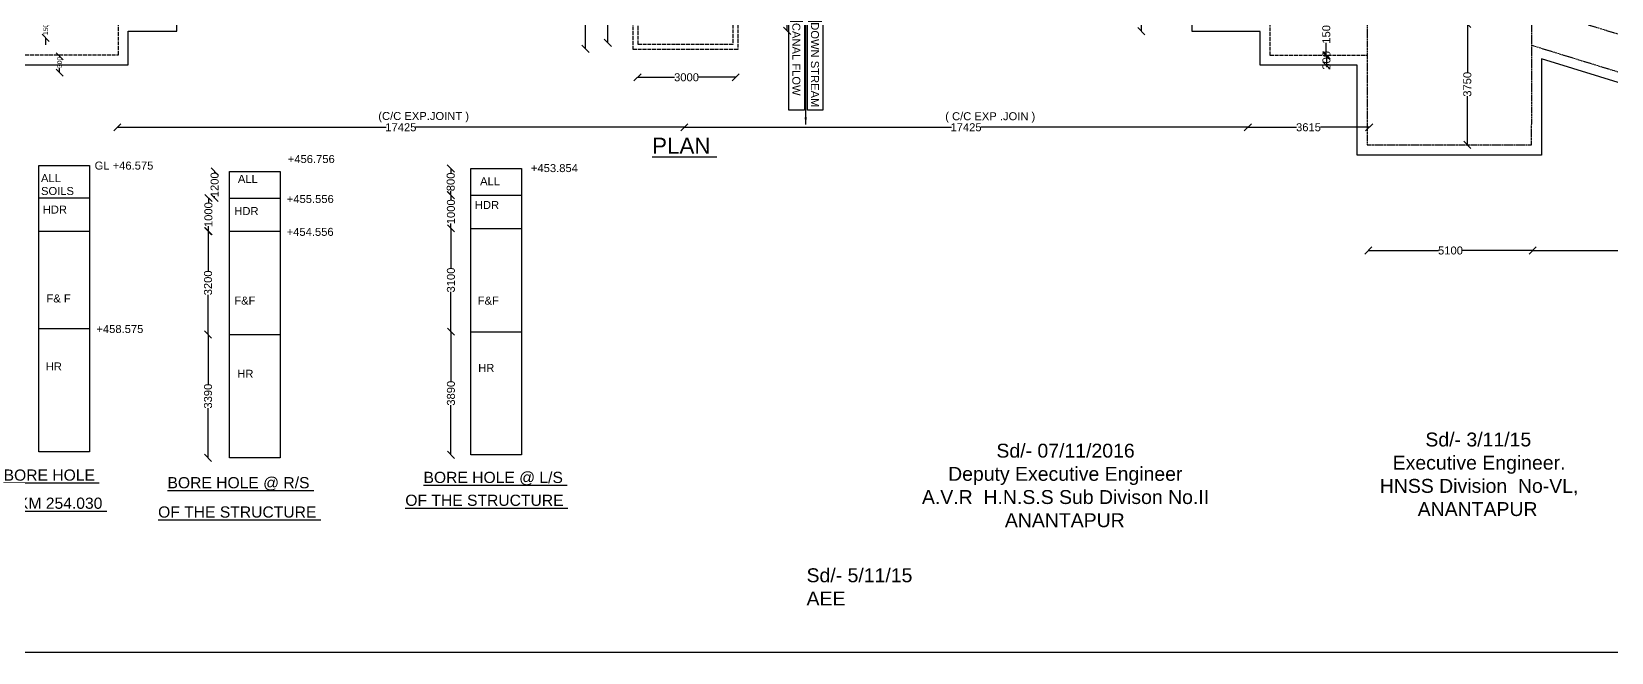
# Model space of a CAD drawing. Header units: feet. Extents: x 5124 to 2925857, y 2311 to 44697474.
# Drawn here: x 2837952 to 2887298, y 44609612 to 44628999 of the extents above; entities that cross this region are included whole.
import ezdxf

# ---------------------------------------------------------------- set-up
doc = ezdxf.new("R2010")
doc.units = ezdxf.units.FT
doc.header["$MEASUREMENT"] = 0
doc.linetypes.add('ACAD_ISO02W100', pattern=[15, 12, -3])
doc.layers.add('DRAWING', color=2, linetype='Continuous')
doc.layers.add('TEXT', color=7, linetype='Continuous')
doc.styles.add('Annotative', font='arial.ttf')
doc.styles.get("Standard").update_dxf_attribs({"font": 'arial.ttf', "height": 250})
doc.dimstyles.get("Standard").update_dxf_attribs({"dimtxt": 250, "dimasz": 225, "dimexe": 0.18, "dimexo": 0.0625, "dimgap": 0.09, "dimtad": 0, "dimdec": 0, "dimzin": 0, "dimdsep": 46, "dimtxsty": 'Standard', "dimblk": 'OBLIQUE', "dimcen": 0.09, "dimse1": 1, "dimse2": 1, "dimadec": 0, "dimazin": 0, "dimtfac": 1, "dimtdec": 0, "dimtofl": 0, "dimtmove": 0, "dimatfit": 3, "dimfxl": 1, "dimtolj": 1, "dimtzin": 0, "dimarcsym": 0})

# ---------------------------------------------------------------- blocks, each defined once
blk = doc.blocks.new('_Oblique')
at = {"color": 0, "linetype": 'ByBlock', "lineweight": -2}
blk.add_line((-0.5, -0.5), (0.5, 0.5), dxfattribs=at)
blk = doc.blocks.new('*D55')
at = {"layer": 'Defpoints', "color": 0, "transparency": 16777216}
for p in [(2838392, 44629316), (2838391, 44628806), (2838391, 44628806)]:
    blk.add_point(p, dxfattribs=at)
at = {"layer": 'TEXT', "color": 0, "lineweight": -2, "transparency": 16777216}
for p, q in [((2838391, 44629316), (2838391, 44629541)), ((2838391, 44628806), (2838391, 44628581))]:
    blk.add_line(p, q, dxfattribs=at)
at = {"layer": 'TEXT', "color": 0, "lineweight": -2, "transparency": 16777216, "xscale": 225, "yscale": 225, "zscale": 225}
for p, rotation in [((2838391, 44629316), 270), ((2838391, 44628806), 90)]:
    blk.add_blockref('_Oblique', p, dxfattribs=dict(at, rotation=rotation))
at = {"layer": 'TEXT', "color": 0, "transparency": 16777216, "insert": (2838391, 44629124), "char_height": 150, "attachment_point": 5, "rotation": 90, "style": 'Annotative'}
blk.add_mtext('\\A1;1500', dxfattribs=at)
blk = doc.blocks.new('*D59')
at = {"layer": 'Defpoints', "color": 0, "transparency": 16777216}
for p in [(2838827, 44628227), (2838827, 44627717), (2838827, 44627717)]:
    blk.add_point(p, dxfattribs=at)
at = {"layer": 'TEXT', "color": 0, "lineweight": -2, "transparency": 16777216}
for p, q in [((2838827, 44628227), (2838827, 44628200)), ((2838827, 44627717), (2838827, 44627869))]:
    blk.add_line(p, q, dxfattribs=at)
at = {"layer": 'TEXT', "color": 0, "lineweight": -2, "transparency": 16777216, "xscale": 225, "yscale": 225, "zscale": 225}
for p, rotation in [((2838827, 44628227), 90), ((2838827, 44627717), 270)]:
    blk.add_blockref('_Oblique', p, dxfattribs=dict(at, rotation=rotation))
at = {"layer": 'TEXT', "color": 0, "transparency": 16777216, "insert": (2838827, 44628035), "char_height": 150, "attachment_point": 5, "rotation": 90, "style": 'Annotative'}
blk.add_mtext('\\A1;300', dxfattribs=at)
blk = doc.blocks.new('*D71')
at = {"layer": 'Defpoints', "color": 0, "transparency": 16777216}
for p in [(2855397, 44660409), (2855253, 44628458), (2855397, 44628458)]:
    blk.add_point(p, dxfattribs=at)
at = {"layer": 'TEXT', "color": 0, "lineweight": -2, "transparency": 16777216}
for p, q in [((2855253, 44660409), (2855253, 44644904)), ((2855253, 44628458), (2855253, 44643964))]:
    blk.add_line(p, q, dxfattribs=at)
at = {"layer": 'TEXT', "color": 0, "lineweight": -2, "transparency": 16777216, "xscale": 225, "yscale": 225, "zscale": 225}
for p, rotation in [((2855253, 44660409), 90), ((2855253, 44628458), 270)]:
    blk.add_blockref('_Oblique', p, dxfattribs=dict(at, rotation=rotation))
at = {"layer": 'TEXT', "color": 0, "transparency": 16777216, "insert": (2855253, 44644434), "char_height": 250, "attachment_point": 5, "rotation": 90}
blk.add_mtext('\\A1;31520', dxfattribs=at)
blk = doc.blocks.new('*D72')
at = {"layer": 'Defpoints', "color": 0, "transparency": 16777216}
for p in [(2856044, 44660274), (2855954, 44628646), (2856044, 44628646)]:
    blk.add_point(p, dxfattribs=at)
at = {"layer": 'TEXT', "color": 0, "lineweight": -2, "transparency": 16777216}
for p, q in [((2855954, 44660274), (2855954, 44644930)), ((2855954, 44628646), (2855954, 44643990))]:
    blk.add_line(p, q, dxfattribs=at)
at = {"layer": 'TEXT', "color": 0, "lineweight": -2, "transparency": 16777216, "xscale": 225, "yscale": 225, "zscale": 225}
for p, rotation in [((2855954, 44660274), 90), ((2855954, 44628646), 270)]:
    blk.add_blockref('_Oblique', p, dxfattribs=dict(at, rotation=rotation))
at = {"layer": 'TEXT', "color": 0, "transparency": 16777216, "insert": (2855954, 44644460), "char_height": 250, "attachment_point": 5, "rotation": 90}
blk.add_mtext('\\A1;31220', dxfattribs=at)
blk = doc.blocks.new('*D76')
at = {"layer": 'Defpoints', "color": 0, "transparency": 16777216}
for p in [(2861046, 44659875), (2861046, 44629024), (2861553, 44629024)]:
    blk.add_point(p, dxfattribs=at)
at = {"layer": 'TEXT', "color": 0, "lineweight": -2, "transparency": 16777216}
for p, q in [((2861553, 44659875), (2861553, 44644920)), ((2861553, 44629024), (2861553, 44643980))]:
    blk.add_line(p, q, dxfattribs=at)
at = {"layer": 'TEXT', "color": 0, "lineweight": -2, "transparency": 16777216, "xscale": 225, "yscale": 225, "zscale": 225}
for p, rotation in [((2861553, 44659875), 90), ((2861553, 44629024), 270)]:
    blk.add_blockref('_Oblique', p, dxfattribs=dict(at, rotation=rotation))
at = {"layer": 'TEXT', "color": 0, "transparency": 16777216, "insert": (2861553, 44644450), "char_height": 250, "attachment_point": 5, "rotation": 90}
blk.add_mtext('\\A1;30320', dxfattribs=at)
blk = doc.blocks.new('*D83')
at = {"layer": 'Defpoints', "color": 0, "transparency": 16777216}
for p in [(2878402, 44629775), (2878393, 44628243), (2878402, 44628243)]:
    blk.add_point(p, dxfattribs=at)
at = {"layer": 'TEXT', "color": 0, "lineweight": -2, "transparency": 16777216}
for p, q in [((2878393, 44629775), (2878393, 44629370)), ((2878393, 44628243), (2878393, 44628648))]:
    blk.add_line(p, q, dxfattribs=at)
at = {"layer": 'TEXT', "color": 0, "lineweight": -2, "transparency": 16777216, "xscale": 225, "yscale": 225, "zscale": 225}
for p, rotation in [((2878393, 44629775), 90), ((2878393, 44628243), 270)]:
    blk.add_blockref('_Oblique', p, dxfattribs=dict(at, rotation=rotation))
at = {"layer": 'TEXT', "color": 0, "transparency": 16777216, "insert": (2878393, 44629009), "char_height": 250, "attachment_point": 5, "rotation": 90}
blk.add_mtext('\\A1;1500', dxfattribs=at)
blk = doc.blocks.new('*D84')
at = {"layer": 'Defpoints', "color": 0, "transparency": 16777216}
for p in [(2878393, 44628260), (2878393, 44627943), (2878398, 44627943)]:
    blk.add_point(p, dxfattribs=at)
at = {"layer": 'TEXT', "color": 0, "lineweight": -2, "transparency": 16777216}
blk.add_line((2878398, 44628260), (2878398, 44627943), dxfattribs=at)
at = {"layer": 'TEXT', "color": 0, "lineweight": -2, "transparency": 16777216, "xscale": 225, "yscale": 225, "zscale": 225}
for p, rotation in [((2878398, 44628260), 90), ((2878398, 44627943), 270)]:
    blk.add_blockref('_Oblique', p, dxfattribs=dict(at, rotation=rotation))
at = {"layer": 'TEXT', "color": 0, "transparency": 16777216, "insert": (2878398, 44628101), "char_height": 250, "attachment_point": 5, "rotation": 90}
blk.add_mtext('\\A1;300', dxfattribs=at)
blk = doc.blocks.new('*D85')
at = {"layer": 'Defpoints', "color": 0, "transparency": 16777216}
for p in [(2875941, 44626010), (2875941, 44625974), (2879732, 44625974)]:
    blk.add_point(p, dxfattribs=at)
at = {"layer": 'TEXT', "color": 0, "lineweight": -2, "transparency": 16777216}
for p, q in [((2875941, 44626010), (2877462, 44626010)), ((2879732, 44626010), (2878211, 44626010))]:
    blk.add_line(p, q, dxfattribs=at)
at = {"layer": 'TEXT', "color": 0, "lineweight": -2, "transparency": 16777216, "xscale": 225, "yscale": 225, "zscale": 225, "rotation": 180}
blk.add_blockref('_Oblique', (2875941, 44626010), dxfattribs=at)
at = {"layer": 'TEXT', "color": 0, "lineweight": -2, "transparency": 16777216, "xscale": 225, "yscale": 225, "zscale": 225}
blk.add_blockref('_Oblique', (2879732, 44626010), dxfattribs=at)
at = {"layer": 'TEXT', "color": 0, "transparency": 16777216, "insert": (2877836, 44626010), "char_height": 250, "attachment_point": 5}
blk.add_mtext('\\A1;3615', dxfattribs=at)
blk = doc.blocks.new('*D86')
at = {"layer": 'Defpoints', "color": 0, "transparency": 16777216}
for p in [(2858339, 44626010), (2858339, 44625974), (2875941, 44625974)]:
    blk.add_point(p, dxfattribs=at)
at = {"layer": 'TEXT', "color": 0, "lineweight": -2, "transparency": 16777216}
for p, q in [((2858339, 44626010), (2866681, 44626010)), ((2875941, 44626010), (2867600, 44626010))]:
    blk.add_line(p, q, dxfattribs=at)
at = {"layer": 'TEXT', "color": 0, "lineweight": -2, "transparency": 16777216, "xscale": 225, "yscale": 225, "zscale": 225, "rotation": 180}
blk.add_blockref('_Oblique', (2858339, 44626010), dxfattribs=at)
at = {"layer": 'TEXT', "color": 0, "lineweight": -2, "transparency": 16777216, "xscale": 225, "yscale": 225, "zscale": 225}
blk.add_blockref('_Oblique', (2875941, 44626010), dxfattribs=at)
at = {"layer": 'TEXT', "color": 0, "transparency": 16777216, "insert": (2867140, 44626010), "char_height": 250, "attachment_point": 5}
blk.add_mtext('\\A1;17425', dxfattribs=at)
blk = doc.blocks.new('*D87')
at = {"layer": 'Defpoints', "color": 0, "transparency": 16777216}
for p in [(2840632, 44626010), (2840632, 44626010), (2858339, 44626010)]:
    blk.add_point(p, dxfattribs=at)
at = {"layer": 'TEXT', "color": 0, "lineweight": -2, "transparency": 16777216}
for p, q in [((2840632, 44626010), (2849026, 44626010)), ((2858339, 44626010), (2849945, 44626010))]:
    blk.add_line(p, q, dxfattribs=at)
at = {"layer": 'TEXT', "color": 0, "lineweight": -2, "transparency": 16777216, "xscale": 225, "yscale": 225, "zscale": 225, "rotation": 180}
blk.add_blockref('_Oblique', (2840632, 44626010), dxfattribs=at)
at = {"layer": 'TEXT', "color": 0, "lineweight": -2, "transparency": 16777216, "xscale": 225, "yscale": 225, "zscale": 225}
blk.add_blockref('_Oblique', (2858339, 44626010), dxfattribs=at)
at = {"layer": 'TEXT', "color": 0, "transparency": 16777216, "insert": (2849486, 44626010), "char_height": 250, "attachment_point": 5}
blk.add_mtext('\\A1;17425', dxfattribs=at)
blk = doc.blocks.new('*D88')
at = {"layer": 'Defpoints', "color": 0, "transparency": 16777216}
for p in [(2879707, 44622137), (2884837, 44622162), (2884837, 44622137)]:
    blk.add_point(p, dxfattribs=at)
at = {"layer": 'TEXT', "color": 0, "lineweight": -2, "transparency": 16777216}
for p, q in [((2879707, 44622162), (2881899, 44622162)), ((2884837, 44622162), (2882645, 44622162))]:
    blk.add_line(p, q, dxfattribs=at)
at = {"layer": 'TEXT', "color": 0, "lineweight": -2, "transparency": 16777216, "xscale": 225, "yscale": 225, "zscale": 225, "rotation": 180}
blk.add_blockref('_Oblique', (2879707, 44622162), dxfattribs=at)
at = {"layer": 'TEXT', "color": 0, "lineweight": -2, "transparency": 16777216, "xscale": 225, "yscale": 225, "zscale": 225}
blk.add_blockref('_Oblique', (2884837, 44622162), dxfattribs=at)
at = {"layer": 'TEXT', "color": 0, "transparency": 16777216, "insert": (2882272, 44622162), "char_height": 250, "attachment_point": 5}
blk.add_mtext('\\A1;5100', dxfattribs=at)
blk = doc.blocks.new('*D89')
at = {"layer": 'Defpoints', "color": 0, "transparency": 16777216}
for p in [(2884837, 44622162), (2894412, 44622162), (2894412, 44622162)]:
    blk.add_point(p, dxfattribs=at)
at = {"layer": 'TEXT', "color": 0, "lineweight": -2, "transparency": 16777216}
for p, q in [((2884837, 44622162), (2889251, 44622162)), ((2894412, 44622162), (2889997, 44622162))]:
    blk.add_line(p, q, dxfattribs=at)
at = {"layer": 'TEXT', "color": 0, "lineweight": -2, "transparency": 16777216, "xscale": 225, "yscale": 225, "zscale": 225, "rotation": 180}
blk.add_blockref('_Oblique', (2884837, 44622162), dxfattribs=at)
at = {"layer": 'TEXT', "color": 0, "lineweight": -2, "transparency": 16777216, "xscale": 225, "yscale": 225, "zscale": 225}
blk.add_blockref('_Oblique', (2894412, 44622162), dxfattribs=at)
at = {"layer": 'TEXT', "color": 0, "transparency": 16777216, "insert": (2889624, 44622162), "char_height": 250, "attachment_point": 5}
blk.add_mtext('\\A1;9510', dxfattribs=at)
blk = doc.blocks.new('*D97')
at = {"layer": 'Defpoints', "color": 0, "transparency": 16777216}
for p in [(2882022, 44629240), (2882798, 44629240), (2882022, 44625465)]:
    blk.add_point(p, dxfattribs=at)
at = {"layer": 'TEXT', "color": 0, "lineweight": -2, "transparency": 16777216}
for p, q in [((2882798, 44629240), (2882798, 44627726)), ((2882798, 44625465), (2882798, 44626980))]:
    blk.add_line(p, q, dxfattribs=at)
at = {"layer": 'TEXT', "color": 0, "lineweight": -2, "transparency": 16777216, "xscale": 225, "yscale": 225, "zscale": 225}
for p, rotation in [((2882798, 44629240), 90), ((2882798, 44625465), 270)]:
    blk.add_blockref('_Oblique', p, dxfattribs=dict(at, rotation=rotation))
at = {"layer": 'TEXT', "color": 0, "transparency": 16777216, "insert": (2882798, 44627353), "char_height": 250, "attachment_point": 5, "rotation": 90}
blk.add_mtext('\\A1;3750', dxfattribs=at)
blk = doc.blocks.new('*D110')
at = {"layer": 'Defpoints', "color": 0, "transparency": 16777216}
for p in [(2837398, 44619727), (2838173, 44619727), (2838173, 44615880)]:
    blk.add_point(p, dxfattribs=at)
at = {"layer": 'TEXT', "color": 0, "lineweight": -2, "transparency": 16777216}
for p, q in [((2837398, 44619727), (2837398, 44618176)), ((2837398, 44615880), (2837398, 44617430))]:
    blk.add_line(p, q, dxfattribs=at)
at = {"layer": 'TEXT', "color": 0, "lineweight": -2, "transparency": 16777216, "xscale": 225, "yscale": 225, "zscale": 225}
for p, rotation in [((2837398, 44619727), 90), ((2837398, 44615880), 270)]:
    blk.add_blockref('_Oblique', p, dxfattribs=dict(at, rotation=rotation))
at = {"layer": 'TEXT', "color": 0, "transparency": 16777216, "insert": (2837398, 44617803), "char_height": 250, "attachment_point": 5, "rotation": 90}
blk.add_mtext('\\A1;3790', dxfattribs=at)
blk = doc.blocks.new('*D114')
at = {"layer": 'Defpoints', "color": 0, "transparency": 16777216}
for p in [(2872951, 44659863), (2872616, 44629011), (2872951, 44629011)]:
    blk.add_point(p, dxfattribs=at)
at = {"layer": 'TEXT', "color": 0, "lineweight": -2, "transparency": 16777216}
for p, q in [((2872616, 44659863), (2872616, 44644907)), ((2872616, 44629011), (2872616, 44643967))]:
    blk.add_line(p, q, dxfattribs=at)
at = {"layer": 'TEXT', "color": 0, "lineweight": -2, "transparency": 16777216, "xscale": 225, "yscale": 225, "zscale": 225}
for p, rotation in [((2872616, 44659863), 90), ((2872616, 44629011), 270)]:
    blk.add_blockref('_Oblique', p, dxfattribs=dict(at, rotation=rotation))
at = {"layer": 'TEXT', "color": 0, "transparency": 16777216, "insert": (2872616, 44644437), "char_height": 250, "attachment_point": 5, "rotation": 90}
blk.add_mtext('\\A1;30420', dxfattribs=at)
blk = doc.blocks.new('*D125')
at = {"layer": 'Defpoints', "color": 0, "transparency": 16777216}
for p in [(2844130, 44624631), (2843670, 44623801), (2844130, 44623801)]:
    blk.add_point(p, dxfattribs=at)
at = {"layer": 'TEXT', "color": 0, "lineweight": -2, "transparency": 16777216}
for p, q in [((2843670, 44624631), (2843670, 44624577)), ((2843670, 44623801), (2843670, 44623855))]:
    blk.add_line(p, q, dxfattribs=at)
at = {"layer": 'TEXT', "color": 0, "lineweight": -2, "transparency": 16777216, "xscale": 225, "yscale": 225, "zscale": 225}
for p, rotation in [((2843670, 44624631), 90), ((2843670, 44623801), 270)]:
    blk.add_blockref('_Oblique', p, dxfattribs=dict(at, rotation=rotation))
at = {"layer": 'TEXT', "color": 0, "transparency": 16777216, "insert": (2843670, 44624216), "char_height": 250, "attachment_point": 5, "rotation": 90}
blk.add_mtext('\\A1;1200', dxfattribs=at)
blk = doc.blocks.new('*D126')
at = {"layer": 'Defpoints', "color": 0, "transparency": 16777216}
for p in [(2843464, 44619537), (2844130, 44619537), (2844130, 44615690)]:
    blk.add_point(p, dxfattribs=at)
at = {"layer": 'TEXT', "color": 0, "lineweight": -2, "transparency": 16777216}
for p, q in [((2843464, 44619537), (2843464, 44617987)), ((2843464, 44615690), (2843464, 44617241))]:
    blk.add_line(p, q, dxfattribs=at)
at = {"layer": 'TEXT', "color": 0, "lineweight": -2, "transparency": 16777216, "xscale": 225, "yscale": 225, "zscale": 225}
for p, rotation in [((2843464, 44619537), 90), ((2843464, 44615690), 270)]:
    blk.add_blockref('_Oblique', p, dxfattribs=dict(at, rotation=rotation))
at = {"layer": 'TEXT', "color": 0, "transparency": 16777216, "insert": (2843464, 44617614), "char_height": 250, "attachment_point": 5, "rotation": 90}
blk.add_mtext('\\A1;3390', dxfattribs=at)
blk = doc.blocks.new('*D127')
at = {"layer": 'Defpoints', "color": 0, "transparency": 16777216}
for p in [(2843464, 44622766), (2844130, 44622766), (2844130, 44619537)]:
    blk.add_point(p, dxfattribs=at)
at = {"layer": 'TEXT', "color": 0, "lineweight": -2, "transparency": 16777216}
for p, q in [((2843464, 44622766), (2843464, 44621524)), ((2843464, 44619537), (2843464, 44620779))]:
    blk.add_line(p, q, dxfattribs=at)
at = {"layer": 'TEXT', "color": 0, "lineweight": -2, "transparency": 16777216, "xscale": 225, "yscale": 225, "zscale": 225}
for p, rotation in [((2843464, 44622766), 90), ((2843464, 44619537), 270)]:
    blk.add_blockref('_Oblique', p, dxfattribs=dict(at, rotation=rotation))
at = {"layer": 'TEXT', "color": 0, "transparency": 16777216, "insert": (2843464, 44621152), "char_height": 250, "attachment_point": 5, "rotation": 90}
blk.add_mtext('\\A1;3200', dxfattribs=at)
blk = doc.blocks.new('*D128')
at = {"layer": 'Defpoints', "color": 0, "transparency": 16777216}
for p in [(2843476, 44623801), (2844130, 44623801), (2844130, 44622766)]:
    blk.add_point(p, dxfattribs=at)
at = {"layer": 'TEXT', "color": 0, "lineweight": -2, "transparency": 16777216}
for p, q in [((2843476, 44623801), (2843476, 44623645)), ((2843476, 44622766), (2843476, 44622922))]:
    blk.add_line(p, q, dxfattribs=at)
at = {"layer": 'TEXT', "color": 0, "lineweight": -2, "transparency": 16777216, "xscale": 225, "yscale": 225, "zscale": 225}
for p, rotation in [((2843476, 44623801), 90), ((2843476, 44622766), 270)]:
    blk.add_blockref('_Oblique', p, dxfattribs=dict(at, rotation=rotation))
at = {"layer": 'TEXT', "color": 0, "transparency": 16777216, "insert": (2843476, 44623283), "char_height": 250, "attachment_point": 5, "rotation": 90}
blk.add_mtext('\\A1;1000', dxfattribs=at)
blk = doc.blocks.new('*D129')
at = {"layer": 'Defpoints', "color": 0, "transparency": 16777216}
for p in [(2851051, 44619628), (2851671, 44619628), (2851671, 44615782)]:
    blk.add_point(p, dxfattribs=at)
at = {"layer": 'TEXT', "color": 0, "lineweight": -2, "transparency": 16777216}
for p, q in [((2851051, 44619628), (2851051, 44618078)), ((2851051, 44615782), (2851051, 44617332))]:
    blk.add_line(p, q, dxfattribs=at)
at = {"layer": 'TEXT', "color": 0, "lineweight": -2, "transparency": 16777216, "xscale": 225, "yscale": 225, "zscale": 225}
for p, rotation in [((2851051, 44619628), 90), ((2851051, 44615782), 270)]:
    blk.add_blockref('_Oblique', p, dxfattribs=dict(at, rotation=rotation))
at = {"layer": 'TEXT', "color": 0, "transparency": 16777216, "insert": (2851051, 44617705), "char_height": 250, "attachment_point": 5, "rotation": 90}
blk.add_mtext('\\A1;3890', dxfattribs=at)
blk = doc.blocks.new('*D130')
at = {"layer": 'Defpoints', "color": 0, "transparency": 16777216}
for p in [(2851051, 44622854), (2851671, 44622854), (2851671, 44619628)]:
    blk.add_point(p, dxfattribs=at)
at = {"layer": 'TEXT', "color": 0, "lineweight": -2, "transparency": 16777216}
for p, q in [((2851051, 44622854), (2851051, 44621614)), ((2851051, 44619628), (2851051, 44620868))]:
    blk.add_line(p, q, dxfattribs=at)
at = {"layer": 'TEXT', "color": 0, "lineweight": -2, "transparency": 16777216, "xscale": 225, "yscale": 225, "zscale": 225}
for p, rotation in [((2851051, 44622854), 90), ((2851051, 44619628), 270)]:
    blk.add_blockref('_Oblique', p, dxfattribs=dict(at, rotation=rotation))
at = {"layer": 'TEXT', "color": 0, "transparency": 16777216, "insert": (2851051, 44621241), "char_height": 250, "attachment_point": 5, "rotation": 90}
blk.add_mtext('\\A1;3100', dxfattribs=at)
blk = doc.blocks.new('*D131')
at = {"layer": 'Defpoints', "color": 0, "transparency": 16777216}
for p in [(2851051, 44623889), (2851671, 44623889), (2851671, 44622854)]:
    blk.add_point(p, dxfattribs=at)
at = {"layer": 'TEXT', "color": 0, "lineweight": -2, "transparency": 16777216}
for p, q in [((2851051, 44623889), (2851051, 44623733)), ((2851051, 44622854), (2851051, 44623011))]:
    blk.add_line(p, q, dxfattribs=at)
at = {"layer": 'TEXT', "color": 0, "lineweight": -2, "transparency": 16777216, "xscale": 225, "yscale": 225, "zscale": 225}
for p, rotation in [((2851051, 44623889), 90), ((2851051, 44622854), 270)]:
    blk.add_blockref('_Oblique', p, dxfattribs=dict(at, rotation=rotation))
at = {"layer": 'TEXT', "color": 0, "transparency": 16777216, "insert": (2851051, 44623372), "char_height": 250, "attachment_point": 5, "rotation": 90}
blk.add_mtext('\\A1;1000', dxfattribs=at)
blk = doc.blocks.new('*D132')
at = {"layer": 'Defpoints', "color": 0, "transparency": 16777216}
for p in [(2851044, 44624722), (2851671, 44624722), (2851671, 44623889)]:
    blk.add_point(p, dxfattribs=at)
at = {"layer": 'TEXT', "color": 0, "lineweight": -2, "transparency": 16777216}
for p, q in [((2851044, 44624722), (2851044, 44624582)), ((2851044, 44623889), (2851044, 44624030))]:
    blk.add_line(p, q, dxfattribs=at)
at = {"layer": 'TEXT', "color": 0, "lineweight": -2, "transparency": 16777216, "xscale": 225, "yscale": 225, "zscale": 225}
for p, rotation in [((2851044, 44624722), 90), ((2851044, 44623889), 270)]:
    blk.add_blockref('_Oblique', p, dxfattribs=dict(at, rotation=rotation))
at = {"layer": 'TEXT', "color": 0, "transparency": 16777216, "insert": (2851044, 44624306), "char_height": 250, "attachment_point": 5, "rotation": 90}
blk.add_mtext('\\A1;800', dxfattribs=at)
blk = doc.blocks.new('*D133')
at = {"layer": 'Defpoints', "color": 0, "transparency": 16777216}
for p in [(2856875, 44627514), (2859944, 44627571), (2859944, 44627514)]:
    blk.add_point(p, dxfattribs=at)
at = {"layer": 'TEXT', "color": 0, "lineweight": -2, "transparency": 16777216}
for p, q in [((2856875, 44627571), (2858036, 44627571)), ((2859944, 44627571), (2858782, 44627571))]:
    blk.add_line(p, q, dxfattribs=at)
at = {"layer": 'TEXT', "color": 0, "lineweight": -2, "transparency": 16777216, "xscale": 225, "yscale": 225, "zscale": 225, "rotation": 180}
blk.add_blockref('_Oblique', (2856875, 44627571), dxfattribs=at)
at = {"layer": 'TEXT', "color": 0, "lineweight": -2, "transparency": 16777216, "xscale": 225, "yscale": 225, "zscale": 225}
blk.add_blockref('_Oblique', (2859944, 44627571), dxfattribs=at)
at = {"layer": 'TEXT', "color": 0, "transparency": 16777216, "insert": (2858409, 44627571), "char_height": 250, "attachment_point": 5}
blk.add_mtext('\\A1;3000', dxfattribs=at)

msp = doc.modelspace()

# ---------------------------------------------------------------- linework, layer by layer
at = {"layer": 'DRAWING', "color": 0}
for points in [[(2810208.4, 44697474.4), (2925812.5, 44697474.4), (2925812.5, 44609612.5), (2810208.4, 44609612.5)], [(2838173.3, 44624820.8), (2839756.2, 44624820.8), (2839756.2, 44615879.9), (2838173.3, 44615879.9)], [(2844130.2, 44624631.3), (2845713.1, 44624631.3), (2845713.1, 44615690.4), (2844130.2, 44615690.4)], [(2851671.3, 44624722.4), (2853254.2, 44624722.4), (2853254.2, 44615781.5), (2851671.3, 44615781.5)]]:
    msp.add_lwpolyline(points, close=True, dxfattribs=at)
at = {"layer": 'DRAWING', "color": 0, "linetype": 'ACAD_ISO02W100', "ltscale": 10}
for points in [[(2856744.5, 44660418), (2860007.6, 44660418), (2860007.6, 44628438.9), (2856744.5, 44628438.9)], [(2859859.7, 44628597.9), (2856901.7, 44628597.9), (2856901.7, 44660267.2), (2859859.7, 44660267.2)]]:
    msp.add_lwpolyline(points, close=True, dxfattribs=at)
at = {"layer": 'DRAWING', "color": 0}
for points in [[(2828347, 44622018.9), (2831000.1, 44622018.9), (2831000.1, 44625840.2), (2835390.9, 44627889.9), (2835390.9, 44628170.6), (2836798.5, 44628170.6), (2836798.5, 44627956.5), (2840964.8, 44627956.5), (2840964.8, 44629017.6), (2842493.1, 44629017.6), (2842532.3, 44644466.6)], [(2877326.4, 44644422.1), (2877301, 44630567.8), (2884889, 44630526.1), (2894766.8, 44627504.7), (2894766.8, 44623208.1), (2892533.8, 44623208.1), (2892533.8, 44625860.5), (2885116.5, 44628149.9), (2885116.5, 44625142.4), (2879357.4, 44625142.4), (2879357.4, 44627955.7), (2876330.3, 44627955.7), (2876330.3, 44628996.9), (2874198.2, 44628996.9), (2874228.1, 44644428.3)], [(2838173.3, 44623804.9), (2839756.2, 44623804.9)], [(2844130.2, 44623801), (2845713.1, 44623801)], [(2851671.3, 44623889.4), (2853254.2, 44623889.4)], [(2838173.3, 44622769.9), (2839756.2, 44622769.9)], [(2844130.2, 44622766), (2845713.1, 44622766)], [(2851671.3, 44622854.4), (2853254.2, 44622854.4)], [(2838173.3, 44619726.7), (2839756.2, 44619726.7)], [(2844130.2, 44619537.2), (2845713.1, 44619537.2)], [(2851671.3, 44619628.3), (2853254.2, 44619628.3)]]:
    msp.add_lwpolyline(points, dxfattribs=at)
at = {"layer": 'DRAWING', "color": 0, "linetype": 'ACAD_ISO02W100', "ltscale": 10}
for points in [[(2837057.1, 44644461.9), (2837006, 44628270.4), (2840662.4, 44628270.4), (2840710.8, 44644468.8)], [(2876664.1, 44644427.8), (2876632.2, 44628265.7), (2879669.6, 44628265.7)]]:
    msp.add_lwpolyline(points, dxfattribs=at)
at = {"layer": 'DRAWING', "color": 0, "linetype": 'ACAD_ISO02W100', "ltscale": 5}
for points in [[(2828661.6, 44622328.9), (2828661.6, 44627345.9), (2835083.6, 44630311.5), (2884850.1, 44630247), (2894466.6, 44627277.9), (2894466.6, 44623518.4), (2892837.1, 44623518.4), (2892837.1, 44626092.9), (2884809.4, 44628564.8)], [(2893948.4, 44623518.4), (2893948.4, 44626914.5), (2884797.2, 44629757.2), (2835087.1, 44629801.1)], [(2879670.9, 44629761.7), (2879670.9, 44625465.4), (2884806.7, 44625465.4), (2884810.5, 44629757.2)]]:
    msp.add_lwpolyline(points, dxfattribs=at)
at = {"layer": 'TEXT', "color": 0}
for points in [[(2861608.1, 44629321.6), (2862088.9, 44629321.6), (2862088.9, 44626547.2), (2861608.1, 44626547.2)], [(2862190.1, 44629321.6), (2862670.8, 44629321.6), (2862670.8, 44626547.2), (2862190.1, 44626547.2)]]:
    msp.add_lwpolyline(points, close=True, dxfattribs=at)

# ---------------------------------------------------------------- texts
for s, p in [('CANAL FLOW', (2861713, 44629271)), ('DOWN STREAM', (2862295.1, 44629291.1))]:
    msp.add_text(s, height=250, rotation=270, dxfattribs=at).set_placement(p)
for s, height, p in [('(C/C EXP.JOINT )', 250, (2848781.6, 44626238.7)), ('( C/C EXP .JOIN ) ', 250, (2866489, 44626230.9)), ('%%UPLAN ', 500, (2857333.8, 44625186.2)), ('+456.756', 250, (2845954.8, 44624894.9)), ('ALL ', 250, (2838246.1, 44624297.5)), ('GL +46.575 ', 250, (2839920.7, 44624689.7)), ('ALL ', 250, (2844395.8, 44624275)), ('+453.854', 250, (2853549.4, 44624612)), ('SOILS ', 250, (2838246.1, 44623895.9)), ('ALL ', 250, (2851961.4, 44624202.5)), ('HDR ', 250, (2838301.1, 44623315.7)), ('HDR ', 250, (2844283, 44623270)), ('+455.556', 250, (2845923.9, 44623646.5)), ('HDR ', 250, (2851797.9, 44623459.7)), ('+454.556', 250, (2845919.7, 44622619.9)), ('F& F ', 250, (2838417.5, 44620540.5)), ('F&F ', 250, (2844283.2, 44620474.9)), ('F&F ', 250, (2851887.1, 44620473.4)), ('+458.575 ', 250, (2839976.3, 44619586.9)), ('HR ', 250, (2838394.4, 44618416.9)), ('HR ', 250, (2851902.2, 44618370.4)), ('HR ', 250, (2844377.1, 44618188.5)), ('%%UBORE HOLE ', 350, (2837078, 44614974.9)), ('%%UBORE HOLE @ R/S ', 350, (2842196.7, 44614737.2)), ('%%UBORE HOLE @ L/S ', 350, (2850193.2, 44614902.1)), ('%%U@ KM 254.030 ', 350, (2836894.7, 44614096.1)), ('%%UOF THE STRUCTURE ', 350, (2841903.5, 44613821.8)), ('%%UOF THE STRUCTURE ', 350, (2849625.1, 44614188.2))]:
    msp.add_text(s, height=height, dxfattribs=at).set_placement(p)
at = {"layer": 'TEXT', "color": 0, "char_height": 434.389, "attachment_point": 1}
for s, insert, width in [('\\pi2354;Sd/- 07/11/2016 \\P\\pi845.07;Deputy Executive Engineer  \\P\\pi27.705;A.V.R  H.N.S.S Sub Divison No.II \\P\\pi2618.3;ANANTAPUR ', (2865734.9, 44616129.3), 8971.654), ('\\pi1559.5;Sd/- 3/11/15 \\P\\pi538.54;Executive Engineer.   \\P\\pi135.56;HNSS Division  No-VL, \\P\\pi1319.3;ANANTAPUR ', (2879928, 44616477.8), 6373.614), ('Sd/- 5/11/15 AEE', (2862158.3, 44612238.3), 3323.801)]:
    msp.add_mtext(s, dxfattribs=dict(at, insert=insert, width=width))

# ---------------------------------------------------------------- dimensions: what is measured, and where the dimension line sits
at = {"layer": 'TEXT', "color": 0}
for base, p1, p2, text, picture, middle in [((2855252.6, 44628457.8), (2855397, 44660409.4), (2855397, 44628457.8), '31520', '*D71', (2855252.6, 44644433.6)), ((2855953.7, 44628645.5), (2856043.9, 44660273.6), (2856043.9, 44628645.5), '31220', '*D72', (2855953.7, 44644459.6)), ((2872616.3, 44629010.7), (2872951.4, 44659863.3), (2872951.4, 44629010.7), '30420', '*D114', (2872616.3, 44644437)), ((2878392.8, 44628243.4), (2878402.5, 44629774.9), (2878402.5, 44628243.4), '1500', '*D83', (2878392.8, 44629009.2)), ((2882797.8, 44629240.5), (2882021.5, 44625465.4), (2882021.5, 44629240.5), '3750', '*D97', (2882797.8, 44627352.9)), ((2843670.5, 44623801), (2844130.2, 44624631.3), (2844130.2, 44623801), '1200', '*D125', (2843670.5, 44624216.1)), ((2851044.4, 44624722.4), (2851671.3, 44623889.4), (2851671.3, 44624722.4), '800', '*D132', (2851044.4, 44624305.9)), ((2851051.1, 44623889.4), (2851671.3, 44622854.4), (2851671.3, 44623889.4), '1000', '*D131', (2851051.1, 44623371.9)), ((2843476.3, 44623801), (2844130.2, 44622766), (2844130.2, 44623801), '1000', '*D128', (2843476.3, 44623283.5)), ((2843464.3, 44622766), (2844130.2, 44619537.2), (2844130.2, 44622766), '3200', '*D127', (2843464.3, 44621151.6)), ((2851051.1, 44622854.4), (2851671.3, 44619628.3), (2851671.3, 44622854.4), '3100', '*D130', (2851051.1, 44621241.3)), ((2837398.1, 44619726.7), (2838173.3, 44615879.9), (2838173.3, 44619726.7), '3790', '*D110', (2837398.1, 44617803.3)), ((2843464.3, 44619537.2), (2844130.2, 44615690.4), (2844130.2, 44619537.2), '3390', '*D126', (2843464.3, 44617613.8)), ((2851051.1, 44619628.3), (2851671.3, 44615781.5), (2851671.3, 44619628.3), '3890', '*D129', (2851051.1, 44617704.9))]:
    dim = msp.add_linear_dim(base=base, p1=p1, p2=p2, angle=90, text=text, dimstyle='Standard', dxfattribs=at)
    dim.commit()
    dim.dimension.update_dxf_attribs({"geometry": picture, "text_midpoint": middle})
for base, p1, p2, text, picture, middle in [((2861552.9, 44629024.4), (2861046.2, 44659874.9), (2861046.2, 44629024.4), '30320', '*D76', (2861552.9, 44644449.7)), ((2878397.8, 44627942.5), (2878393, 44628260.4), (2878393, 44627942.5), '300', '*D84', (2878397.8, 44628101.4))]:
    dim = msp.add_linear_dim(base=base, p1=p1, p2=p2, angle=90, text=text, dimstyle='Standard', dxfattribs=at)
    dim.commit()
    dim.dimension.update_dxf_attribs({"geometry": picture, "text_midpoint": middle, "dimtype": 160})
for base, p1, p2, text, picture, middle in [((2838391.3, 44628806.4), (2838391.7, 44629316), (2838391.3, 44628806.4), '1500', '*D55', (2838391.3, 44629124)), ((2838826.9, 44627717.1), (2838827.4, 44628226.8), (2838826.9, 44627717.1), '300', '*D59', (2838826.9, 44628034.8))]:
    dim = msp.add_linear_dim(base=base, p1=p1, p2=p2, angle=90, text=text, dimstyle='Standard', override={"dimtxt": 150, "dimtxsty": 'Annotative'}, dxfattribs=at)
    dim.commit()
    dim.dimension.update_dxf_attribs({"geometry": picture, "text_midpoint": middle, "dimtype": 160})
for base, p1, p2, text, picture, middle in [((2859943.5, 44627571.5), (2856875.2, 44627514.1), (2859943.5, 44627514.1), '3000', '*D133', (2858409.4, 44627571.5)), ((2840631.9, 44626010.4), (2858339.4, 44626010.4), (2840631.9, 44626010.4), '17425', '*D87', (2849485.6, 44626010.4)), ((2858339.4, 44626010.4), (2875941.2, 44625973.9), (2858339.4, 44625973.9), '17425', '*D86', (2867140.3, 44626010.4)), ((2875941.2, 44626010.4), (2879731.6, 44625973.9), (2875941.2, 44625973.9), '3615', '*D85', (2877836.4, 44626010.4)), ((2884836.8, 44622161.7), (2879707.1, 44622137.4), (2884836.8, 44622137.4), '5100', '*D88', (2882271.9, 44622161.7)), ((2894412.1, 44622161.7), (2884836.8, 44622161.7), (2894412.1, 44622161.7), '9510', '*D89', (2889624.4, 44622161.7))]:
    dim = msp.add_linear_dim(base=base, p1=p1, p2=p2, text=text, dimstyle='Standard', dxfattribs=at)
    dim.commit()
    dim.dimension.update_dxf_attribs({"geometry": picture, "text_midpoint": middle})

# ---------------------------------------------------------------- leaders
msp.add_leader([(2862131.6, 44626093.3), (2862131.6, 44629609.8)], dimstyle='Standard', override={"dimgap": 0.09, "dimtad": 0}, dxfattribs=at)

doc.saveas('drawing.dxf')
